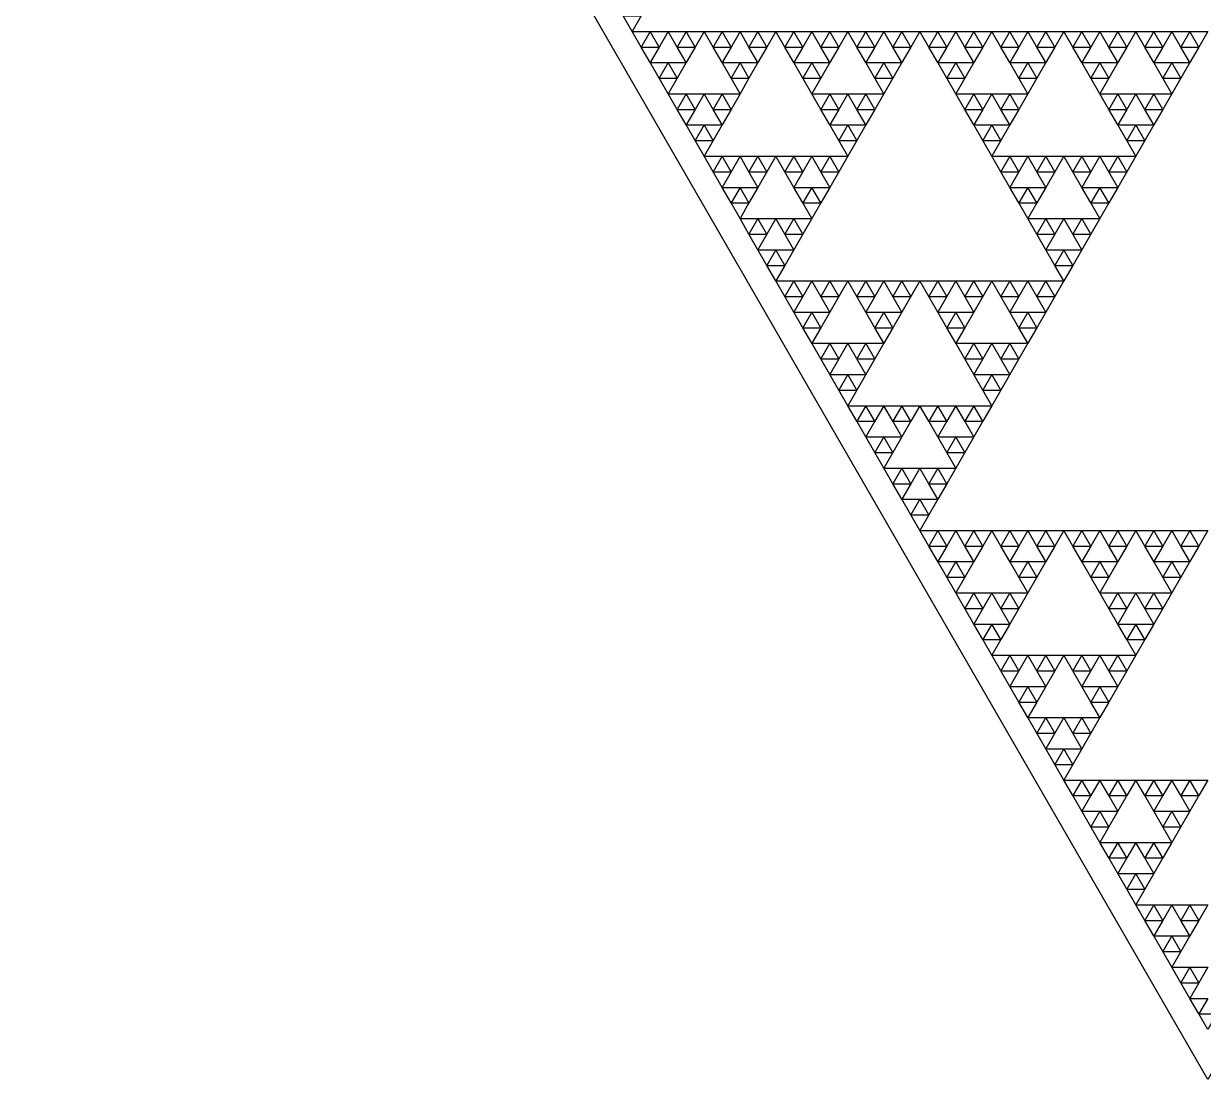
# Model space of a CAD drawing. Extents: x 0 to 1120, y 627 to 1597.
# Drawn here: x 417.4 to 559.5, y 627.1 to 754.1 of the extents above; entities that cross this region are included whole.
import ezdxf

# ---------------------------------------------------------------- set-up
doc = ezdxf.new("R2010")
doc.units = 0
doc.layers.get('0').update_dxf_attribs({"linetype": 'CONTINUOUS'})

msp = doc.modelspace()

# ---------------------------------------------------------------- linework, layer by layer
at = {"color": 1}
msp.add_lwpolyline([(0, 1597), (1120, 1597), (560, 627.052)], close=True, dxfattribs=at)
at = {"color": 3}
for points in [[(489.566, 755.047), (491.733, 755.047), (490.65, 753.17)], [(490.65, 753.17), (492.817, 753.17), (491.733, 751.293)], [(492.817, 753.17), (494.984, 753.17), (493.9, 751.293)], [(494.984, 753.17), (497.151, 753.17), (496.068, 751.293)], [(497.151, 753.17), (499.318, 753.17), (498.235, 751.293)], [(499.318, 753.17), (501.486, 753.17), (500.402, 751.293)], [(501.486, 753.17), (503.653, 753.17), (502.569, 751.293)], [(503.653, 753.17), (505.82, 753.17), (504.736, 751.293)], [(505.82, 753.17), (507.987, 753.17), (506.904, 751.293)], [(507.987, 753.17), (510.154, 753.17), (509.071, 751.293)], [(510.154, 753.17), (512.322, 753.17), (511.238, 751.293)], [(512.322, 753.17), (514.489, 753.17), (513.405, 751.293)], [(514.489, 753.17), (516.656, 753.17), (515.572, 751.293)], [(516.656, 753.17), (518.823, 753.17), (517.74, 751.293)], [(518.823, 753.17), (520.99, 753.17), (519.907, 751.293)], [(520.99, 753.17), (523.158, 753.17), (522.074, 751.293)], [(523.158, 753.17), (525.325, 753.17), (524.241, 751.293)], [(525.325, 753.17), (527.492, 753.17), (526.408, 751.293)], [(527.492, 753.17), (529.659, 753.17), (528.576, 751.293)], [(529.659, 753.17), (531.826, 753.17), (530.743, 751.293)], [(531.826, 753.17), (533.994, 753.17), (532.91, 751.293)], [(533.994, 753.17), (536.161, 753.17), (535.077, 751.293)], [(536.161, 753.17), (538.328, 753.17), (537.244, 751.293)], [(538.328, 753.17), (540.495, 753.17), (539.412, 751.293)], [(540.495, 753.17), (542.662, 753.17), (541.579, 751.293)], [(542.662, 753.17), (544.83, 753.17), (543.746, 751.293)], [(544.83, 753.17), (546.997, 753.17), (545.913, 751.293)], [(546.997, 753.17), (549.164, 753.17), (548.08, 751.293)], [(549.164, 753.17), (551.331, 753.17), (550.248, 751.293)], [(551.331, 753.17), (553.498, 753.17), (552.415, 751.293)], [(553.498, 753.17), (555.666, 753.17), (554.582, 751.293)], [(555.666, 753.17), (557.833, 753.17), (556.749, 751.293)], [(557.833, 753.17), (560, 753.17), (558.916, 751.293)], [(491.733, 751.293), (493.9, 751.293), (492.817, 749.416)], [(496.068, 751.293), (498.235, 751.293), (497.151, 749.416)], [(500.402, 751.293), (502.569, 751.293), (501.486, 749.416)], [(504.736, 751.293), (506.904, 751.293), (505.82, 749.416)], [(509.071, 751.293), (511.238, 751.293), (510.154, 749.416)], [(513.405, 751.293), (515.572, 751.293), (514.489, 749.416)], [(517.74, 751.293), (519.907, 751.293), (518.823, 749.416)], [(522.074, 751.293), (524.241, 751.293), (523.158, 749.416)], [(526.408, 751.293), (528.576, 751.293), (527.492, 749.416)], [(530.743, 751.293), (532.91, 751.293), (531.826, 749.416)], [(535.077, 751.293), (537.244, 751.293), (536.161, 749.416)], [(539.412, 751.293), (541.579, 751.293), (540.495, 749.416)], [(543.746, 751.293), (545.913, 751.293), (544.83, 749.416)], [(548.08, 751.293), (550.248, 751.293), (549.164, 749.416)], [(552.415, 751.293), (554.582, 751.293), (553.498, 749.416)], [(556.749, 751.293), (558.916, 751.293), (557.833, 749.416)], [(492.817, 749.416), (494.984, 749.416), (493.9, 747.54)], [(494.984, 749.416), (497.151, 749.416), (496.068, 747.54)], [(501.486, 749.416), (503.653, 749.416), (502.569, 747.54)], [(503.653, 749.416), (505.82, 749.416), (504.736, 747.54)], [(510.154, 749.416), (512.322, 749.416), (511.238, 747.54)], [(512.322, 749.416), (514.489, 749.416), (513.405, 747.54)], [(518.823, 749.416), (520.99, 749.416), (519.907, 747.54)], [(520.99, 749.416), (523.158, 749.416), (522.074, 747.54)], [(527.492, 749.416), (529.659, 749.416), (528.576, 747.54)], [(529.659, 749.416), (531.826, 749.416), (530.743, 747.54)], [(536.161, 749.416), (538.328, 749.416), (537.244, 747.54)], [(538.328, 749.416), (540.495, 749.416), (539.412, 747.54)], [(544.83, 749.416), (546.997, 749.416), (545.913, 747.54)], [(546.997, 749.416), (549.164, 749.416), (548.08, 747.54)], [(553.498, 749.416), (555.666, 749.416), (554.582, 747.54)], [(555.666, 749.416), (557.833, 749.416), (556.749, 747.54)], [(493.9, 747.54), (496.068, 747.54), (494.984, 745.663)], [(502.569, 747.54), (504.736, 747.54), (503.653, 745.663)], [(511.238, 747.54), (513.405, 747.54), (512.322, 745.663)], [(519.907, 747.54), (522.074, 747.54), (520.99, 745.663)], [(528.576, 747.54), (530.743, 747.54), (529.659, 745.663)], [(537.244, 747.54), (539.412, 747.54), (538.328, 745.663)], [(545.913, 747.54), (548.08, 747.54), (546.997, 745.663)], [(554.582, 747.54), (556.749, 747.54), (555.666, 745.663)], [(494.984, 745.663), (497.151, 745.663), (496.068, 743.786)], [(497.151, 745.663), (499.318, 745.663), (498.235, 743.786)], [(499.318, 745.663), (501.486, 745.663), (500.402, 743.786)], [(501.486, 745.663), (503.653, 745.663), (502.569, 743.786)], [(512.322, 745.663), (514.489, 745.663), (513.405, 743.786)], [(514.489, 745.663), (516.656, 745.663), (515.572, 743.786)], [(516.656, 745.663), (518.823, 745.663), (517.74, 743.786)], [(518.823, 745.663), (520.99, 745.663), (519.907, 743.786)], [(529.659, 745.663), (531.826, 745.663), (530.743, 743.786)], [(531.826, 745.663), (533.994, 745.663), (532.91, 743.786)], [(533.994, 745.663), (536.161, 745.663), (535.077, 743.786)], [(536.161, 745.663), (538.328, 745.663), (537.244, 743.786)], [(546.997, 745.663), (549.164, 745.663), (548.08, 743.786)], [(549.164, 745.663), (551.331, 745.663), (550.248, 743.786)], [(551.331, 745.663), (553.498, 745.663), (552.415, 743.786)], [(553.498, 745.663), (555.666, 745.663), (554.582, 743.786)], [(496.068, 743.786), (498.235, 743.786), (497.151, 741.909)], [(500.402, 743.786), (502.569, 743.786), (501.486, 741.909)], [(513.405, 743.786), (515.572, 743.786), (514.489, 741.909)], [(517.74, 743.786), (519.907, 743.786), (518.823, 741.909)], [(530.743, 743.786), (532.91, 743.786), (531.826, 741.909)], [(535.077, 743.786), (537.244, 743.786), (536.161, 741.909)], [(548.08, 743.786), (550.248, 743.786), (549.164, 741.909)], [(552.415, 743.786), (554.582, 743.786), (553.498, 741.909)], [(497.151, 741.909), (499.318, 741.909), (498.235, 740.032)], [(499.318, 741.909), (501.486, 741.909), (500.402, 740.032)], [(514.489, 741.909), (516.656, 741.909), (515.572, 740.032)], [(516.656, 741.909), (518.823, 741.909), (517.74, 740.032)], [(531.826, 741.909), (533.994, 741.909), (532.91, 740.032)], [(533.994, 741.909), (536.161, 741.909), (535.077, 740.032)], [(549.164, 741.909), (551.331, 741.909), (550.248, 740.032)], [(551.331, 741.909), (553.498, 741.909), (552.415, 740.032)], [(498.235, 740.032), (500.402, 740.032), (499.318, 738.155)], [(515.572, 740.032), (517.74, 740.032), (516.656, 738.155)], [(532.91, 740.032), (535.077, 740.032), (533.994, 738.155)], [(550.248, 740.032), (552.415, 740.032), (551.331, 738.155)], [(499.318, 738.155), (501.486, 738.155), (500.402, 736.278)], [(501.486, 738.155), (503.653, 738.155), (502.569, 736.278)], [(503.653, 738.155), (505.82, 738.155), (504.736, 736.278)], [(505.82, 738.155), (507.987, 738.155), (506.904, 736.278)], [(507.987, 738.155), (510.154, 738.155), (509.071, 736.278)], [(510.154, 738.155), (512.322, 738.155), (511.238, 736.278)], [(512.322, 738.155), (514.489, 738.155), (513.405, 736.278)], [(514.489, 738.155), (516.656, 738.155), (515.572, 736.278)], [(533.994, 738.155), (536.161, 738.155), (535.077, 736.278)], [(536.161, 738.155), (538.328, 738.155), (537.244, 736.278)], [(538.328, 738.155), (540.495, 738.155), (539.412, 736.278)], [(540.495, 738.155), (542.662, 738.155), (541.579, 736.278)], [(542.662, 738.155), (544.83, 738.155), (543.746, 736.278)], [(544.83, 738.155), (546.997, 738.155), (545.913, 736.278)], [(546.997, 738.155), (549.164, 738.155), (548.08, 736.278)], [(549.164, 738.155), (551.331, 738.155), (550.248, 736.278)], [(500.402, 736.278), (502.569, 736.278), (501.486, 734.402)], [(504.736, 736.278), (506.904, 736.278), (505.82, 734.402)], [(509.071, 736.278), (511.238, 736.278), (510.154, 734.402)], [(513.405, 736.278), (515.572, 736.278), (514.489, 734.402)], [(535.077, 736.278), (537.244, 736.278), (536.161, 734.402)], [(539.412, 736.278), (541.579, 736.278), (540.495, 734.402)], [(543.746, 736.278), (545.913, 736.278), (544.83, 734.402)], [(548.08, 736.278), (550.248, 736.278), (549.164, 734.402)], [(501.486, 734.402), (503.653, 734.402), (502.569, 732.525)], [(503.653, 734.402), (505.82, 734.402), (504.736, 732.525)], [(510.154, 734.402), (512.322, 734.402), (511.238, 732.525)], [(512.322, 734.402), (514.489, 734.402), (513.405, 732.525)], [(536.161, 734.402), (538.328, 734.402), (537.244, 732.525)], [(538.328, 734.402), (540.495, 734.402), (539.412, 732.525)], [(544.83, 734.402), (546.997, 734.402), (545.913, 732.525)], [(546.997, 734.402), (549.164, 734.402), (548.08, 732.525)], [(502.569, 732.525), (504.736, 732.525), (503.653, 730.648)], [(511.238, 732.525), (513.405, 732.525), (512.322, 730.648)], [(537.244, 732.525), (539.412, 732.525), (538.328, 730.648)], [(545.913, 732.525), (548.08, 732.525), (546.997, 730.648)], [(503.653, 730.648), (505.82, 730.648), (504.736, 728.771)], [(505.82, 730.648), (507.987, 730.648), (506.904, 728.771)], [(507.987, 730.648), (510.154, 730.648), (509.071, 728.771)], [(510.154, 730.648), (512.322, 730.648), (511.238, 728.771)], [(538.328, 730.648), (540.495, 730.648), (539.412, 728.771)], [(540.495, 730.648), (542.662, 730.648), (541.579, 728.771)], [(542.662, 730.648), (544.83, 730.648), (543.746, 728.771)], [(544.83, 730.648), (546.997, 730.648), (545.913, 728.771)], [(504.736, 728.771), (506.904, 728.771), (505.82, 726.894)], [(509.071, 728.771), (511.238, 728.771), (510.154, 726.894)], [(539.412, 728.771), (541.579, 728.771), (540.495, 726.894)], [(543.746, 728.771), (545.913, 728.771), (544.83, 726.894)], [(505.82, 726.894), (507.987, 726.894), (506.904, 725.017)], [(507.987, 726.894), (510.154, 726.894), (509.071, 725.017)], [(540.495, 726.894), (542.662, 726.894), (541.579, 725.017)], [(542.662, 726.894), (544.83, 726.894), (543.746, 725.017)], [(506.904, 725.017), (509.071, 725.017), (507.987, 723.14)], [(541.579, 725.017), (543.746, 725.017), (542.662, 723.14)], [(507.987, 723.14), (510.154, 723.14), (509.071, 721.264)], [(510.154, 723.14), (512.322, 723.14), (511.238, 721.264)], [(512.322, 723.14), (514.489, 723.14), (513.405, 721.264)], [(514.489, 723.14), (516.656, 723.14), (515.572, 721.264)], [(516.656, 723.14), (518.823, 723.14), (517.74, 721.264)], [(518.823, 723.14), (520.99, 723.14), (519.907, 721.264)], [(520.99, 723.14), (523.158, 723.14), (522.074, 721.264)], [(523.158, 723.14), (525.325, 723.14), (524.241, 721.264)], [(525.325, 723.14), (527.492, 723.14), (526.408, 721.264)], [(527.492, 723.14), (529.659, 723.14), (528.576, 721.264)], [(529.659, 723.14), (531.826, 723.14), (530.743, 721.264)], [(531.826, 723.14), (533.994, 723.14), (532.91, 721.264)], [(533.994, 723.14), (536.161, 723.14), (535.077, 721.264)], [(536.161, 723.14), (538.328, 723.14), (537.244, 721.264)], [(538.328, 723.14), (540.495, 723.14), (539.412, 721.264)], [(540.495, 723.14), (542.662, 723.14), (541.579, 721.264)], [(509.071, 721.264), (511.238, 721.264), (510.154, 719.387)], [(513.405, 721.264), (515.572, 721.264), (514.489, 719.387)], [(517.74, 721.264), (519.907, 721.264), (518.823, 719.387)], [(522.074, 721.264), (524.241, 721.264), (523.158, 719.387)], [(526.408, 721.264), (528.576, 721.264), (527.492, 719.387)], [(530.743, 721.264), (532.91, 721.264), (531.826, 719.387)], [(535.077, 721.264), (537.244, 721.264), (536.161, 719.387)], [(539.412, 721.264), (541.579, 721.264), (540.495, 719.387)], [(510.154, 719.387), (512.322, 719.387), (511.238, 717.51)], [(512.322, 719.387), (514.489, 719.387), (513.405, 717.51)], [(518.823, 719.387), (520.99, 719.387), (519.907, 717.51)], [(520.99, 719.387), (523.158, 719.387), (522.074, 717.51)], [(527.492, 719.387), (529.659, 719.387), (528.576, 717.51)], [(529.659, 719.387), (531.826, 719.387), (530.743, 717.51)], [(536.161, 719.387), (538.328, 719.387), (537.244, 717.51)], [(538.328, 719.387), (540.495, 719.387), (539.412, 717.51)], [(511.238, 717.51), (513.405, 717.51), (512.322, 715.633)], [(519.907, 717.51), (522.074, 717.51), (520.99, 715.633)], [(528.576, 717.51), (530.743, 717.51), (529.659, 715.633)], [(537.244, 717.51), (539.412, 717.51), (538.328, 715.633)], [(512.322, 715.633), (514.489, 715.633), (513.405, 713.756)], [(514.489, 715.633), (516.656, 715.633), (515.572, 713.756)], [(516.656, 715.633), (518.823, 715.633), (517.74, 713.756)], [(518.823, 715.633), (520.99, 715.633), (519.907, 713.756)], [(529.659, 715.633), (531.826, 715.633), (530.743, 713.756)], [(531.826, 715.633), (533.994, 715.633), (532.91, 713.756)], [(533.994, 715.633), (536.161, 715.633), (535.077, 713.756)], [(536.161, 715.633), (538.328, 715.633), (537.244, 713.756)], [(513.405, 713.756), (515.572, 713.756), (514.489, 711.879)], [(517.74, 713.756), (519.907, 713.756), (518.823, 711.879)], [(530.743, 713.756), (532.91, 713.756), (531.826, 711.879)], [(535.077, 713.756), (537.244, 713.756), (536.161, 711.879)], [(514.489, 711.879), (516.656, 711.879), (515.572, 710.002)], [(516.656, 711.879), (518.823, 711.879), (517.74, 710.002)], [(531.826, 711.879), (533.994, 711.879), (532.91, 710.002)], [(533.994, 711.879), (536.161, 711.879), (535.077, 710.002)], [(515.572, 710.002), (517.74, 710.002), (516.656, 708.126)], [(532.91, 710.002), (535.077, 710.002), (533.994, 708.126)], [(516.656, 708.126), (518.823, 708.126), (517.74, 706.249)], [(518.823, 708.126), (520.99, 708.126), (519.907, 706.249)], [(520.99, 708.126), (523.158, 708.126), (522.074, 706.249)], [(523.158, 708.126), (525.325, 708.126), (524.241, 706.249)], [(525.325, 708.126), (527.492, 708.126), (526.408, 706.249)], [(527.492, 708.126), (529.659, 708.126), (528.576, 706.249)], [(529.659, 708.126), (531.826, 708.126), (530.743, 706.249)], [(531.826, 708.126), (533.994, 708.126), (532.91, 706.249)], [(517.74, 706.249), (519.907, 706.249), (518.823, 704.372)], [(522.074, 706.249), (524.241, 706.249), (523.158, 704.372)], [(526.408, 706.249), (528.576, 706.249), (527.492, 704.372)], [(530.743, 706.249), (532.91, 706.249), (531.826, 704.372)], [(518.823, 704.372), (520.99, 704.372), (519.907, 702.495)], [(520.99, 704.372), (523.158, 704.372), (522.074, 702.495)], [(527.492, 704.372), (529.659, 704.372), (528.576, 702.495)], [(529.659, 704.372), (531.826, 704.372), (530.743, 702.495)], [(519.907, 702.495), (522.074, 702.495), (520.99, 700.618)], [(528.576, 702.495), (530.743, 702.495), (529.659, 700.618)], [(520.99, 700.618), (523.158, 700.618), (522.074, 698.741)], [(523.158, 700.618), (525.325, 700.618), (524.241, 698.741)], [(525.325, 700.618), (527.492, 700.618), (526.408, 698.741)], [(527.492, 700.618), (529.659, 700.618), (528.576, 698.741)], [(522.074, 698.741), (524.241, 698.741), (523.158, 696.865)], [(526.408, 698.741), (528.576, 698.741), (527.492, 696.865)], [(523.158, 696.865), (525.325, 696.865), (524.241, 694.988)], [(525.325, 696.865), (527.492, 696.865), (526.408, 694.988)], [(524.241, 694.988), (526.408, 694.988), (525.325, 693.111)], [(525.325, 693.111), (527.492, 693.111), (526.408, 691.234)], [(527.492, 693.111), (529.659, 693.111), (528.576, 691.234)], [(529.659, 693.111), (531.826, 693.111), (530.743, 691.234)], [(531.826, 693.111), (533.994, 693.111), (532.91, 691.234)], [(533.994, 693.111), (536.161, 693.111), (535.077, 691.234)], [(536.161, 693.111), (538.328, 693.111), (537.244, 691.234)], [(538.328, 693.111), (540.495, 693.111), (539.412, 691.234)], [(540.495, 693.111), (542.662, 693.111), (541.579, 691.234)], [(542.662, 693.111), (544.83, 693.111), (543.746, 691.234)], [(544.83, 693.111), (546.997, 693.111), (545.913, 691.234)], [(546.997, 693.111), (549.164, 693.111), (548.08, 691.234)], [(549.164, 693.111), (551.331, 693.111), (550.248, 691.234)], [(551.331, 693.111), (553.498, 693.111), (552.415, 691.234)], [(553.498, 693.111), (555.666, 693.111), (554.582, 691.234)], [(555.666, 693.111), (557.833, 693.111), (556.749, 691.234)], [(557.833, 693.111), (560, 693.111), (558.916, 691.234)], [(526.408, 691.234), (528.576, 691.234), (527.492, 689.357)], [(530.743, 691.234), (532.91, 691.234), (531.826, 689.357)], [(535.077, 691.234), (537.244, 691.234), (536.161, 689.357)], [(539.412, 691.234), (541.579, 691.234), (540.495, 689.357)], [(543.746, 691.234), (545.913, 691.234), (544.83, 689.357)], [(548.08, 691.234), (550.248, 691.234), (549.164, 689.357)], [(552.415, 691.234), (554.582, 691.234), (553.498, 689.357)], [(556.749, 691.234), (558.916, 691.234), (557.833, 689.357)], [(527.492, 689.357), (529.659, 689.357), (528.576, 687.48)], [(529.659, 689.357), (531.826, 689.357), (530.743, 687.48)], [(536.161, 689.357), (538.328, 689.357), (537.244, 687.48)], [(538.328, 689.357), (540.495, 689.357), (539.412, 687.48)], [(544.83, 689.357), (546.997, 689.357), (545.913, 687.48)], [(546.997, 689.357), (549.164, 689.357), (548.08, 687.48)], [(553.498, 689.357), (555.666, 689.357), (554.582, 687.48)], [(555.666, 689.357), (557.833, 689.357), (556.749, 687.48)], [(528.576, 687.48), (530.743, 687.48), (529.659, 685.603)], [(537.244, 687.48), (539.412, 687.48), (538.328, 685.603)], [(545.913, 687.48), (548.08, 687.48), (546.997, 685.603)], [(554.582, 687.48), (556.749, 687.48), (555.666, 685.603)], [(529.659, 685.603), (531.826, 685.603), (530.743, 683.727)], [(531.826, 685.603), (533.994, 685.603), (532.91, 683.727)], [(533.994, 685.603), (536.161, 685.603), (535.077, 683.727)], [(536.161, 685.603), (538.328, 685.603), (537.244, 683.727)], [(546.997, 685.603), (549.164, 685.603), (548.08, 683.727)], [(549.164, 685.603), (551.331, 685.603), (550.248, 683.727)], [(551.331, 685.603), (553.498, 685.603), (552.415, 683.727)], [(553.498, 685.603), (555.666, 685.603), (554.582, 683.727)], [(530.743, 683.727), (532.91, 683.727), (531.826, 681.85)], [(535.077, 683.727), (537.244, 683.727), (536.161, 681.85)], [(548.08, 683.727), (550.248, 683.727), (549.164, 681.85)], [(552.415, 683.727), (554.582, 683.727), (553.498, 681.85)], [(531.826, 681.85), (533.994, 681.85), (532.91, 679.973)], [(533.994, 681.85), (536.161, 681.85), (535.077, 679.973)], [(549.164, 681.85), (551.331, 681.85), (550.248, 679.973)], [(551.331, 681.85), (553.498, 681.85), (552.415, 679.973)], [(532.91, 679.973), (535.077, 679.973), (533.994, 678.096)], [(550.248, 679.973), (552.415, 679.973), (551.331, 678.096)], [(533.994, 678.096), (536.161, 678.096), (535.077, 676.219)], [(536.161, 678.096), (538.328, 678.096), (537.244, 676.219)], [(538.328, 678.096), (540.495, 678.096), (539.412, 676.219)], [(540.495, 678.096), (542.662, 678.096), (541.579, 676.219)], [(542.662, 678.096), (544.83, 678.096), (543.746, 676.219)], [(544.83, 678.096), (546.997, 678.096), (545.913, 676.219)], [(546.997, 678.096), (549.164, 678.096), (548.08, 676.219)], [(549.164, 678.096), (551.331, 678.096), (550.248, 676.219)], [(535.077, 676.219), (537.244, 676.219), (536.161, 674.342)], [(539.412, 676.219), (541.579, 676.219), (540.495, 674.342)], [(543.746, 676.219), (545.913, 676.219), (544.83, 674.342)], [(548.08, 676.219), (550.248, 676.219), (549.164, 674.342)], [(536.161, 674.342), (538.328, 674.342), (537.244, 672.465)], [(538.328, 674.342), (540.495, 674.342), (539.412, 672.465)], [(544.83, 674.342), (546.997, 674.342), (545.913, 672.465)], [(546.997, 674.342), (549.164, 674.342), (548.08, 672.465)], [(537.244, 672.465), (539.412, 672.465), (538.328, 670.589)], [(545.913, 672.465), (548.08, 672.465), (546.997, 670.589)], [(538.328, 670.589), (540.495, 670.589), (539.412, 668.712)], [(540.495, 670.589), (542.662, 670.589), (541.579, 668.712)], [(542.662, 670.589), (544.83, 670.589), (543.746, 668.712)], [(544.83, 670.589), (546.997, 670.589), (545.913, 668.712)], [(539.412, 668.712), (541.579, 668.712), (540.495, 666.835)], [(543.746, 668.712), (545.913, 668.712), (544.83, 666.835)], [(540.495, 666.835), (542.662, 666.835), (541.579, 664.958)], [(542.662, 666.835), (544.83, 666.835), (543.746, 664.958)], [(541.579, 664.958), (543.746, 664.958), (542.662, 663.081)], [(542.662, 663.081), (544.83, 663.081), (543.746, 661.204)], [(544.83, 663.081), (546.997, 663.081), (545.913, 661.204)], [(546.997, 663.081), (549.164, 663.081), (548.08, 661.204)], [(549.164, 663.081), (551.331, 663.081), (550.248, 661.204)], [(551.331, 663.081), (553.498, 663.081), (552.415, 661.204)], [(553.498, 663.081), (555.666, 663.081), (554.582, 661.204)], [(555.666, 663.081), (557.833, 663.081), (556.749, 661.204)], [(557.833, 663.081), (560, 663.081), (558.916, 661.204)], [(543.746, 661.204), (545.913, 661.204), (544.83, 659.327)], [(548.08, 661.204), (550.248, 661.204), (549.164, 659.327)], [(552.415, 661.204), (554.582, 661.204), (553.498, 659.327)], [(556.749, 661.204), (558.916, 661.204), (557.833, 659.327)], [(544.83, 659.327), (546.997, 659.327), (545.913, 657.451)], [(546.997, 659.327), (549.164, 659.327), (548.08, 657.451)], [(553.498, 659.327), (555.666, 659.327), (554.582, 657.451)], [(555.666, 659.327), (557.833, 659.327), (556.749, 657.451)], [(545.913, 657.451), (548.08, 657.451), (546.997, 655.574)], [(554.582, 657.451), (556.749, 657.451), (555.666, 655.574)], [(546.997, 655.574), (549.164, 655.574), (548.08, 653.697)], [(549.164, 655.574), (551.331, 655.574), (550.248, 653.697)], [(551.331, 655.574), (553.498, 655.574), (552.415, 653.697)], [(553.498, 655.574), (555.666, 655.574), (554.582, 653.697)], [(548.08, 653.697), (550.248, 653.697), (549.164, 651.82)], [(552.415, 653.697), (554.582, 653.697), (553.498, 651.82)], [(549.164, 651.82), (551.331, 651.82), (550.248, 649.943)], [(551.331, 651.82), (553.498, 651.82), (552.415, 649.943)], [(550.248, 649.943), (552.415, 649.943), (551.331, 648.066)], [(551.331, 648.066), (553.498, 648.066), (552.415, 646.19)], [(553.498, 648.066), (555.666, 648.066), (554.582, 646.19)], [(555.666, 648.066), (557.833, 648.066), (556.749, 646.19)], [(557.833, 648.066), (560, 648.066), (558.916, 646.19)], [(552.415, 646.19), (554.582, 646.19), (553.498, 644.313)], [(556.749, 646.19), (558.916, 646.19), (557.833, 644.313)], [(553.498, 644.313), (555.666, 644.313), (554.582, 642.436)], [(555.666, 644.313), (557.833, 644.313), (556.749, 642.436)], [(554.582, 642.436), (556.749, 642.436), (555.666, 640.559)], [(555.666, 640.559), (557.833, 640.559), (556.749, 638.682)], [(557.833, 640.559), (560, 640.559), (558.916, 638.682)], [(556.749, 638.682), (558.916, 638.682), (557.833, 636.805)], [(557.833, 636.805), (560, 636.805), (558.916, 634.928)], [(558.916, 634.928), (561.084, 634.928), (560, 633.052)]]:
    msp.add_lwpolyline(points, close=True, dxfattribs=at)

doc.saveas('drawing.dxf')
